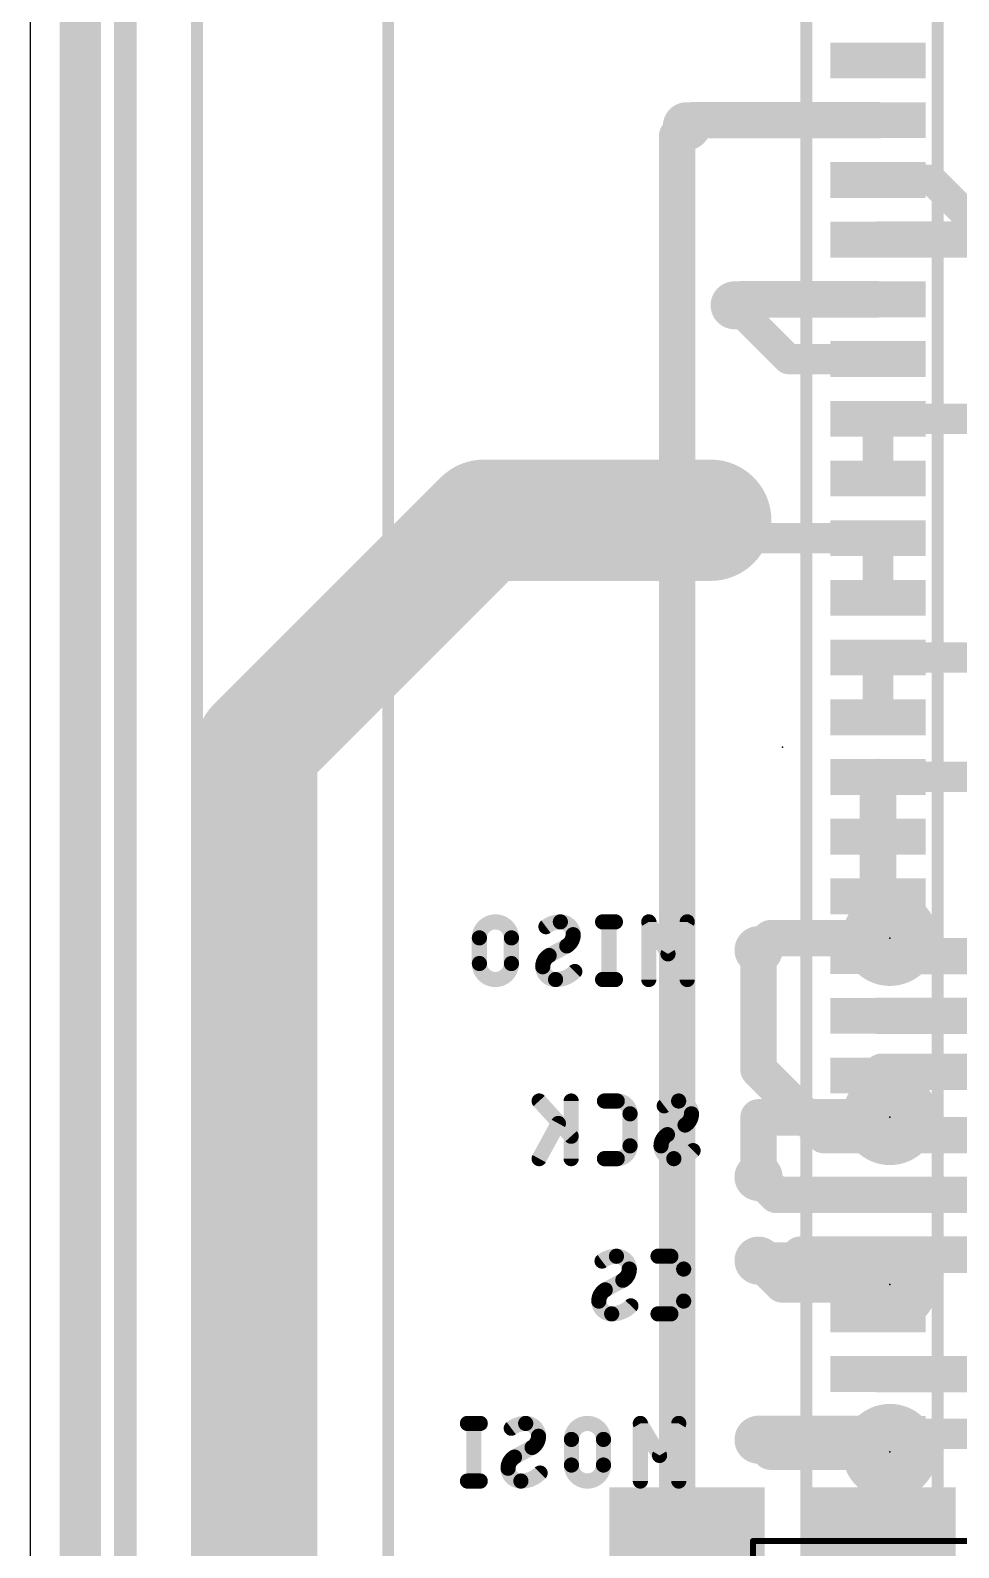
# Model space of a CAD drawing. Extents: x 23.6 to 57.9, y 14.1 to 54.9.
# Drawn here: x 23.61 to 31.38, y 31.4 to 44.1 of the extents above; entities that cross this region are included whole.
import ezdxf

# ---------------------------------------------------------------- set-up
doc = ezdxf.new("R2010")
doc.units = 0
for name, color, linetype in [('1', 12, 'CONTINUOUS'), ('15', 30, 'CONTINUOUS'), ('16', 132, 'CONTINUOUS'), ('18', 110, 'CONTINUOUS'), ('2', 41, 'CONTINUOUS'), ('20', 31, 'CONTINUOUS'), ('21', 253, 'CONTINUOUS'), ('23', 53, 'CONTINUOUS'), ('26', 253, 'CONTINUOUS'), ('39', 12, 'CONTINUOUS'), ('41', 12, 'CONTINUOUS'), ('51', 253, 'CONTINUOUS'), ('52', 253, 'CONTINUOUS')]:
    doc.layers.add(name, color=color, linetype=linetype)

# ---------------------------------------------------------------- blocks, each defined once
blk = doc.blocks.new('PIE')
at = {"const_width": 0.5}
blk.add_lwpolyline([(0, -0.25, 1), (0, 0.25, 1), (0, -0.25)], format="xyb", dxfattribs=at)
blk = doc.blocks.new('RECT')
blk.add_solid([(-0.5, -0.5), (0.5, -0.5), (-0.5, 0.5), (0.5, 0.5)])
blk = doc.blocks.new('ROUNDV')
at = {"const_width": 0.5}
blk.add_lwpolyline([(0, -0.25, 1), (0, 0.25, 1), (0, -0.25)], format="xyb", dxfattribs=at)

msp = doc.modelspace()

# ---------------------------------------------------------------- linework, layer by layer
at = {"layer": '1'}
for points, const_width in [([(29.1, 43.3), (29.15, 43.35)], 0.3048), ([(29.15, 43.35), (30.7, 43.35)], 0.3048), ([(30.7, 42.85), (31.15, 42.85)], 0.254), ([(31.15, 42.85), (31.7, 42.3)], 0.254), ([(30.7, 42.35), (31.65, 42.35)], 0.3048), ([(29.55, 41.85), (29.5, 41.8)], 0.3048), ([(30.7, 41.85), (29.55, 41.85)], 0.3048), ([(29.95, 41.35), (29.5, 41.8)], 0.254), ([(30.7, 41.35), (29.95, 41.35)], 0.254), ([(30.7, 40.85), (30.7, 40.35)], 0.254), ([(30.7, 40.85), (31.9, 40.85)], 0.254), ([(27.4, 40), (25.5, 38.1)], 1.016), ([(29.3, 40), (27.4, 40)], 1.016), ([(29.45, 39.85), (29.3, 40)], 0.254), ([(30.7, 39.85), (29.45, 39.85)], 0.254), ([(30.7, 39.85), (30.7, 39.35)], 0.254), ([(30.7, 38.85), (30.7, 38.35)], 0.254), ([(32.05, 38.85), (30.7, 38.85)], 0.254), ([(25.5, 38.1), (25.5, 29.1)], 1.016), ([(30.7, 37.85), (30.7, 37.35)], 0.3048), ([(30.7, 37.85), (31.6, 37.85)], 0.254), ([(30.7, 37.35), (30.7, 36.85)], 0.3048), ([(29.7, 35.4), (29.7, 36.4)], 0.3048), ([(30.7, 36.35), (31.95, 36.35)], 0.3048), ([(30.7, 35.85), (32.75, 35.85)], 0.3048), ([(30.25, 34.85), (29.7, 35.4)], 0.3048), ([(30.7, 35.35), (30.7318, 35.3818)], 0.3048), ([(32.2289, 35.3818), (30.7318, 35.3818)], 0.3048), ([(30.7, 34.85), (30.25, 34.85)], 0.3048), ([(32.15, 34.85), (30.7, 34.85)], 0.3048), ([(29.7, 34.5), (29.85, 34.35)], 0.3048), ([(29.85, 34.35), (30.7, 34.35)], 0.3048), ([(30.7, 34.35), (31.75, 34.35)], 0.3048), ([(30, 33.8), (29.7, 33.8)], 0.3048), ([(30.05, 33.85), (30, 33.8)], 0.3048), ([(30.7, 33.85), (30.05, 33.85)], 0.3048), ([(30.7, 33.85), (31.7, 33.85)], 0.3048), ([(30.7, 32.85), (37.3649, 32.85)], 0.3048), ([(29.7, 32.3), (29.75, 32.35)], 0.3048), ([(29.75, 32.35), (30.7, 32.35)], 0.3048), ([(30.7, 32.35), (33.75, 32.35)], 0.254)]:
    msp.add_lwpolyline(points, dxfattribs=dict(at, const_width=const_width))
for points, const_width in [([(29.15, 43.4262, 1), (29.15, 43.2738)], 0.1524), ([(29.2039, 43.2961, 1), (29.0961, 43.4039)], 0.1524), ([(30.7, 43.2738, 1), (30.7, 43.4262)], 0.1524), ([(29.0461, 43.3539, 1), (29.1539, 43.2461)], 0.1524), ([(30.7, 42.9135, 1), (30.7, 42.7865)], 0.127), ([(31.1949, 42.8949, 1), (31.1051, 42.8051)], 0.127), ([(31.15, 42.7865, 1), (31.15, 42.9135)], 0.127), ([(30.7, 42.4262, 1), (30.7, 42.2738)], 0.1524), ([(29.55, 41.9262, 1), (29.55, 41.7738)], 0.1524), ([(29.6039, 41.7961, 1), (29.4961, 41.9039)], 0.1524), ([(30.7, 41.7738, 1), (30.7, 41.9262)], 0.1524), ([(29.4461, 41.8539, 1), (29.5539, 41.7461)], 0.1524), ([(29.5449, 41.8449, 1), (29.4551, 41.7551)], 0.127), ([(29.95, 41.4135, 1), (29.95, 41.2865)], 0.127), ([(29.9051, 41.3051, 1), (29.9949, 41.3949)], 0.127), ([(30.7, 41.2865, 1), (30.7, 41.4135)], 0.127), ([(30.7635, 40.85, 1), (30.6365, 40.85)], 0.127), ([(30.7, 40.9135, 1), (30.7, 40.7865)], 0.127), ([(27.4, 40.254, 1), (27.4, 39.746)], 0.508), ([(27.5796, 39.8204, 1), (27.2204, 40.1796)], 0.508), ([(29.3, 39.746, 1), (29.3, 40.254)], 0.508), ([(30.6365, 40.35, 1), (30.7635, 40.35)], 0.127), ([(29.3449, 40.0449, 1), (29.2551, 39.9551)], 0.127), ([(29.45, 39.9135, 1), (29.45, 39.7865)], 0.127), ([(29.4051, 39.8051, 1), (29.4949, 39.8949)], 0.127), ([(30.7635, 39.85, 1), (30.6365, 39.85)], 0.127), ([(30.7, 39.7865, 1), (30.7, 39.9135)], 0.127), ([(30.6365, 39.35, 1), (30.7635, 39.35)], 0.127), ([(30.7635, 38.85, 1), (30.6365, 38.85)], 0.127), ([(30.7, 38.9135, 1), (30.7, 38.7865)], 0.127), ([(25.754, 38.1, 1), (25.246, 38.1)], 0.508), ([(25.3204, 38.2796, 1), (25.6796, 37.9204)], 0.508), ([(30.6365, 38.35, 1), (30.7635, 38.35)], 0.127), ([(30.7762, 37.85, 1), (30.6238, 37.85)], 0.1524), ([(30.7, 37.9135, 1), (30.7, 37.7865)], 0.127), ([(30.7762, 37.35, 1), (30.6238, 37.35)], 0.1524), ([(30.6238, 37.35, 1), (30.7762, 37.35)], 0.1524), ([(30.6238, 36.85, 1), (30.7762, 36.85)], 0.1524), ([(29.7762, 36.4, 1), (29.6238, 36.4)], 0.1524), ([(30.7, 36.4262, 1), (30.7, 36.2738)], 0.1524), ([(30.7, 35.9262, 1), (30.7, 35.7738)], 0.1524), ([(29.7539, 35.4539, 1), (29.6461, 35.3461)], 0.1524), ([(29.6238, 35.4, 1), (29.7762, 35.4)], 0.1524), ([(30.6461, 35.4039, 1), (30.7539, 35.2961)], 0.1524), ([(30.7318, 35.458, 1), (30.7318, 35.3056)], 0.1524), ([(30.7857, 35.3279, 1), (30.6779, 35.4357)], 0.1524), ([(30.25, 34.9262, 1), (30.25, 34.7738)], 0.1524), ([(30.1961, 34.7961, 1), (30.3039, 34.9039)], 0.1524), ([(30.7, 34.9262, 1), (30.7, 34.7738)], 0.1524), ([(30.7, 34.7738, 1), (30.7, 34.9262)], 0.1524), ([(29.7539, 34.5539, 1), (29.6461, 34.4461)], 0.1524), ([(29.85, 34.4262, 1), (29.85, 34.2738)], 0.1524), ([(29.7961, 34.2961, 1), (29.9039, 34.4039)], 0.1524), ([(30.7, 34.4262, 1), (30.7, 34.2738)], 0.1524), ([(30.7, 34.2738, 1), (30.7, 34.4262)], 0.1524), ([(29.7, 33.8762, 1), (29.7, 33.7238)], 0.1524), ([(29.9461, 33.8539, 1), (30.0539, 33.7461)], 0.1524), ([(30.05, 33.9262, 1), (30.05, 33.7738)], 0.1524), ([(30.1039, 33.7961, 1), (29.9961, 33.9039)], 0.1524), ([(30, 33.7238, 1), (30, 33.8762)], 0.1524), ([(30.7, 33.9262, 1), (30.7, 33.7738)], 0.1524), ([(30.7, 33.7738, 1), (30.7, 33.9262)], 0.1524), ([(30.7, 32.9262, 1), (30.7, 32.7738)], 0.1524), ([(29.6461, 32.3539, 1), (29.7539, 32.2461)], 0.1524), ([(29.75, 32.4262, 1), (29.75, 32.2738)], 0.1524), ([(29.8039, 32.2961, 1), (29.6961, 32.4039)], 0.1524), ([(30.7, 32.4135, 1), (30.7, 32.2865)], 0.127), ([(30.7, 32.2738, 1), (30.7, 32.4262)], 0.1524)]:
    msp.add_lwpolyline(points, format="xyb", dxfattribs=dict(at, const_width=const_width))
at = {"layer": '15', "const_width": 0.19}
msp.add_lwpolyline([(24.1, 50), (24.1, 19.4)], dxfattribs=at)
at = {"layer": '16'}
for points, const_width in [([(24.4, 24.5), (24.4, 48.7)], 0.19), ([(29.0194, 43.2194), (29.1, 43.3)], 0.3048), ([(29.0194, 43.2194), (29.0194, 30.4806)], 0.3048), ([(29.7, 36.4), (29.8, 36.5)], 0.3048), ([(29.8, 36.5), (30.8, 36.5)], 0.3048), ([(30.8, 35), (29.7, 35)], 0.3048), ([(29.7, 35), (29.7, 34.5)], 0.3048), ([(29.7, 33.8), (29.9, 33.6)], 0.3048), ([(29.9, 33.6), (30.8, 33.6)], 0.3048), ([(29.8, 32.2), (29.7, 32.3)], 0.3048), ([(30.8, 32.2), (29.8, 32.2)], 0.3048)]:
    msp.add_lwpolyline(points, dxfattribs=dict(at, const_width=const_width))
at = {"layer": '16', "const_width": 0.1524}
for points in [[(29.0956, 43.2194, 1), (28.9432, 43.2194)], [(28.9655, 43.2733, 1), (29.0733, 43.1655)], [(29.1539, 43.2461, 1), (29.0461, 43.3539)], [(29.8, 36.5762, 1), (29.8, 36.4238)], [(29.8539, 36.4461, 1), (29.7461, 36.5539)], [(30.8, 36.4238, 1), (30.8, 36.5762)], [(29.6461, 36.4539, 1), (29.7539, 36.3461)], [(29.7, 35.0762, 1), (29.7, 34.9238)], [(29.7762, 35, 1), (29.6238, 35)], [(30.8, 34.9238, 1), (30.8, 35.0762)], [(29.6238, 34.5, 1), (29.7762, 34.5)], [(29.7539, 33.8539, 1), (29.6461, 33.7461)], [(29.9, 33.6762, 1), (29.9, 33.5238)], [(29.8461, 33.5461, 1), (29.9539, 33.6539)], [(30.8, 33.5238, 1), (30.8, 33.6762)], [(29.7539, 32.3539, 1), (29.6461, 32.2461)], [(29.8, 32.2762, 1), (29.8, 32.1238)], [(29.7461, 32.1461, 1), (29.8539, 32.2539)], [(30.8, 32.1238, 1), (30.8, 32.2762)]]:
    msp.add_lwpolyline(points, format="xyb", dxfattribs=at)
at = {"layer": '2', "const_width": 0.19}
msp.add_lwpolyline([(24.1, 19.5), (24.1, 48.3)], dxfattribs=at)
at = {"layer": '20'}
msp.add_line((23.605, 16.484), (23.605, 52.21), dxfattribs=at)
at = {"layer": '21', "const_width": 0.15}
msp.add_lwpolyline([(24, 47.4), (24, 28.8)], dxfattribs=at)
at = {"layer": '23'}
for p in [(29.9, 38.1), (30.8, 36.5), (30.8, 35), (30.8, 33.6), (30.8, 32.2)]:
    msp.add_point(p, dxfattribs=at)
at = {"layer": '26'}
for points, const_width in [([(27.6316, 36.5024, 1), (27.3635, 36.5024)], 0.127), ([(28.0413, 36.6365, 0.1623), (27.9207, 36.5963)], 0.127), ([(27.9016, 36.6217, 1), (27.9397, 36.5709)], 0.0635), ([(28.0413, 36.6683, 1), (28.0413, 36.6048)], 0.0635), ([(28.1486, 36.5293, 0.4142), (28.0413, 36.6365)], 0.127), ([(28.0413, 36.6048, 1), (28.0413, 36.6683)], 0.0635), ([(28.3949, 36.6683, 1), (28.3949, 36.6048)], 0.0635), ([(28.4803, 36.6365, 1), (28.4168, 36.6365)], 0.0635), ([(28.5021, 36.6048, 1), (28.5021, 36.6683)], 0.0635), ([(28.8087, 36.6528, 1), (28.7542, 36.6202)], 0.0635), ([(28.8132, 36.6365, 1), (28.7497, 36.6365)], 0.0635), ([(29.1349, 36.6365, 1), (29.0714, 36.6365)], 0.0635), ([(29.1304, 36.6202, 1), (29.0759, 36.6528)], 0.0635), ([(27.3317, 36.5024, 1), (27.3952, 36.5024)], 0.0635), ([(27.3953, 36.5024, 1), (27.3318, 36.5024)], 0.0635), ([(27.6634, 36.5024, 1), (27.5999, 36.5024)], 0.0635), ([(27.5999, 36.5024, 1), (27.6634, 36.5024)], 0.0635), ([(28.0949, 36.4354, 0.2656), (28.1486, 36.5293)], 0.127), ([(28.0788, 36.4628, 1), (28.1111, 36.4081)], 0.0635), ([(28.1101, 36.4075, 1), (28.0797, 36.4633)], 0.0635), ([(28.1803, 36.5293, 1), (28.1168, 36.5293)], 0.0635), ([(28.1168, 36.5293, 1), (28.1803, 36.5293)], 0.0635), ([(27.3635, 36.288, 1), (27.6316, 36.288)], 0.127), ([(27.3953, 36.288, 1), (27.3318, 36.288)], 0.0635), ([(27.6634, 36.288, 1), (27.5999, 36.288)], 0.0635), ([(27.9475, 36.355, 0.2656), (27.8938, 36.2611)], 0.127), ([(27.9323, 36.3829, 1), (27.9627, 36.3271)], 0.0635), ([(27.9636, 36.3276, 1), (27.9313, 36.3823)], 0.0635), ([(28.9151, 36.3847, 1), (28.9695, 36.3521)], 0.0635), ([(28.9151, 36.3521, 1), (28.9695, 36.3847)], 0.0635), ([(27.3318, 36.288, 1), (27.3953, 36.288)], 0.0635), ([(27.5999, 36.288, 1), (27.6634, 36.288)], 0.0635), ([(27.8938, 36.2611, 0.4142), (28.0011, 36.1539)], 0.127), ([(27.9256, 36.2611, 1), (27.8621, 36.2611)], 0.0635), ([(27.8621, 36.2611, 1), (27.9256, 36.2611)], 0.0635), ([(28.0011, 36.1539, 0.2), (28.162, 36.2209)], 0.127), ([(28.0011, 36.1856, 1), (28.0011, 36.1222)], 0.0635), ([(28.0011, 36.1221, 1), (28.0011, 36.1857)], 0.0635), ([(28.1845, 36.1986, 1), (28.1394, 36.2433)], 0.0635), ([(28.3949, 36.1857, 1), (28.3949, 36.1221)], 0.0635), ([(28.5021, 36.1221, 1), (28.5021, 36.1857)], 0.0635), ([(28.4168, 36.1539, 1), (28.4803, 36.1539)], 0.0635), ([(28.7497, 36.1539, 1), (28.8132, 36.1539)], 0.0635), ([(29.0714, 36.1539, 1), (29.1349, 36.1539)], 0.0635), ([(27.887, 35.1579, 1), (27.84, 35.1151)], 0.0635), ([(28.1634, 35.1365, 1), (28.0999, 35.1365)], 0.0635), ([(28.4101, 35.1683, 1), (28.4101, 35.1048)], 0.0635), ([(28.6246, 35.0293, 0.4142), (28.5174, 35.1365)], 0.127), ([(28.5174, 35.1682, 1), (28.5174, 35.1047)], 0.0635), ([(28.5174, 35.1048, 1), (28.5174, 35.1683)], 0.0635), ([(29.0314, 35.1365, 0.1623), (28.9108, 35.0963)], 0.127), ([(29.0314, 35.1683, 1), (29.0314, 35.1048)], 0.0635), ([(29.1387, 35.0293, 0.4142), (29.0314, 35.1365)], 0.127), ([(29.0314, 35.1048, 1), (29.0314, 35.1683)], 0.0635), ([(28.6564, 35.0293, 1), (28.5929, 35.0293)], 0.0635), ([(28.8917, 35.1217, 1), (28.9298, 35.0709)], 0.0635), ([(29.0851, 34.9354, 0.2656), (29.1387, 35.0293)], 0.127), ([(29.1704, 35.0293, 1), (29.1069, 35.0293)], 0.0635), ([(28.0522, 34.9336, 1), (27.9965, 34.964)], 0.0635), ([(28.5929, 35.0293, 1), (28.6564, 35.0293)], 0.0635), ([(29.0689, 34.9628, 1), (29.1012, 34.9081)], 0.0635), ([(29.1003, 34.9075, 1), (29.0699, 34.9633)], 0.0635), ([(29.1069, 35.0293, 1), (29.1704, 35.0293)], 0.0635), ([(28.1081, 34.8202, 1), (28.1551, 34.8629)], 0.0635), ([(28.5174, 34.6539, 0.4142), (28.6246, 34.7611)], 0.127), ([(28.6564, 34.7611, 1), (28.5929, 34.7611)], 0.0635), ([(28.9157, 34.7611, 1), (28.8522, 34.7611)], 0.0635), ([(28.9376, 34.855, 0.2656), (28.884, 34.7611)], 0.127), ([(28.884, 34.7611, 0.4142), (28.9912, 34.6539)], 0.127), ([(28.9224, 34.8829, 1), (28.9528, 34.8271)], 0.0635), ([(28.9537, 34.8276, 1), (28.9215, 34.8823)], 0.0635), ([(27.8356, 34.6691, 1), (27.8914, 34.6387)], 0.0635), ([(28.4101, 34.6857, 1), (28.4101, 34.6221)], 0.0635), ([(28.5174, 34.6857, 1), (28.5174, 34.6221)], 0.0635), ([(28.5174, 34.6221, 1), (28.5174, 34.6857)], 0.0635), ([(28.5929, 34.7611, 1), (28.6564, 34.7611)], 0.0635), ([(28.8522, 34.7611, 1), (28.9157, 34.7611)], 0.0635), ([(28.9912, 34.6539, 0.2), (29.1521, 34.7209)], 0.127), ([(28.9912, 34.6856, 1), (28.9912, 34.6222)], 0.0635), ([(28.9912, 34.6221, 1), (28.9912, 34.6857)], 0.0635), ([(29.1746, 34.6986, 1), (29.1295, 34.7433)], 0.0635), ([(28.0999, 34.6539, 1), (28.1634, 34.6539)], 0.0635), ([(28.511, 33.8365, 0.1623), (28.3903, 33.7963)], 0.127), ([(28.3713, 33.8217, 1), (28.4094, 33.7709)], 0.0635), ([(28.511, 33.8683, 1), (28.511, 33.8047)], 0.0635), ([(28.6182, 33.7293, 0.4142), (28.511, 33.8365)], 0.127), ([(28.511, 33.8047, 1), (28.511, 33.8683)], 0.0635), ([(28.8589, 33.8683, 1), (28.8589, 33.8047)], 0.0635), ([(29.0734, 33.7293, 0.4142), (28.9661, 33.8365)], 0.127), ([(28.9661, 33.8682, 1), (28.9661, 33.8047)], 0.0635), ([(28.9661, 33.8047, 1), (28.9661, 33.8683)], 0.0635), ([(28.5646, 33.6354, 0.2656), (28.6182, 33.7293)], 0.127), ([(28.5485, 33.6628, 1), (28.5807, 33.6081)], 0.0635), ([(28.5798, 33.6075, 1), (28.5494, 33.6633)], 0.0635), ([(28.65, 33.7293, 1), (28.5865, 33.7293)], 0.0635), ([(28.5865, 33.7293, 1), (28.65, 33.7293)], 0.0635), ([(29.1051, 33.7293, 1), (29.0416, 33.7293)], 0.0635), ([(29.0416, 33.7293, 1), (29.1051, 33.7293)], 0.0635), ([(28.4171, 33.555, 0.2656), (28.3635, 33.4611)], 0.127), ([(28.4019, 33.5829, 1), (28.4323, 33.5271)], 0.0635), ([(28.4332, 33.5276, 1), (28.401, 33.5823)], 0.0635), ([(28.3635, 33.4611, 0.4142), (28.4707, 33.3539)], 0.127), ([(28.3953, 33.4611, 1), (28.3318, 33.4611)], 0.0635), ([(28.3318, 33.4611, 1), (28.3952, 33.4611)], 0.0635), ([(28.4707, 33.3539, 0.2), (28.6316, 33.4209)], 0.127), ([(28.6542, 33.3986, 1), (28.6091, 33.4433)], 0.0635), ([(28.9661, 33.3539, 0.4142), (29.0734, 33.4611)], 0.127), ([(29.1051, 33.4611, 1), (29.0416, 33.4611)], 0.0635), ([(29.0416, 33.4611, 1), (29.1051, 33.4611)], 0.0635), ([(28.4707, 33.3856, 1), (28.4707, 33.3222)], 0.0635), ([(28.4707, 33.3222, 1), (28.4707, 33.3857)], 0.0635), ([(28.8589, 33.3857, 1), (28.8589, 33.3222)], 0.0635), ([(28.9661, 33.3857, 1), (28.9661, 33.3222)], 0.0635), ([(28.9661, 33.3222, 1), (28.9661, 33.3857)], 0.0635), ([(27.2635, 32.4683, 1), (27.2635, 32.4047)], 0.0635), ([(27.3489, 32.4365, 1), (27.2854, 32.4365)], 0.0635), ([(27.3707, 32.4047, 1), (27.3707, 32.4683)], 0.0635), ([(27.6114, 32.4217, 1), (27.6495, 32.3709)], 0.0635), ([(27.7511, 32.4365, 0.1623), (27.6305, 32.3963)], 0.127), ([(27.7511, 32.4683, 1), (27.7511, 32.4047)], 0.0635), ([(27.8584, 32.3293, 0.4142), (27.7511, 32.4365)], 0.127), ([(27.7511, 32.4047, 1), (27.7511, 32.4683)], 0.0635), ([(28.4021, 32.3024, 1), (28.134, 32.3024)], 0.127), ([(28.738, 32.4528, 1), (28.6835, 32.4202)], 0.0635), ([(28.7425, 32.4365, 1), (28.679, 32.4365)], 0.0635), ([(29.0642, 32.4365, 1), (29.0007, 32.4365)], 0.0635), ([(29.0597, 32.4202, 1), (29.0052, 32.4528)], 0.0635), ([(27.8048, 32.2354, 0.2656), (27.8584, 32.3293)], 0.127), ([(27.7887, 32.2628, 1), (27.8209, 32.2081)], 0.0635), ([(27.82, 32.2075, 1), (27.7896, 32.2633)], 0.0635), ([(27.8901, 32.3293, 1), (27.8266, 32.3293)], 0.0635), ([(27.8266, 32.3293, 1), (27.8901, 32.3293)], 0.0635), ([(28.1658, 32.3024, 1), (28.1023, 32.3024)], 0.0635), ([(28.1023, 32.3024, 1), (28.1658, 32.3024)], 0.0635), ([(28.4339, 32.3024, 1), (28.3704, 32.3024)], 0.0635), ([(28.3704, 32.3024, 1), (28.4339, 32.3024)], 0.0635), ([(27.6573, 32.155, 0.2656), (27.6037, 32.0611)], 0.127), ([(27.6421, 32.1829, 1), (27.6725, 32.1271)], 0.0635), ([(27.6734, 32.1276, 1), (27.6412, 32.1823)], 0.0635), ([(28.134, 32.088, 1), (28.4021, 32.088)], 0.127), ([(28.1658, 32.088, 1), (28.1023, 32.088)], 0.0635), ([(28.4339, 32.088, 1), (28.3704, 32.088)], 0.0635), ([(28.8444, 32.1847, 1), (28.8988, 32.1521)], 0.0635), ([(28.8444, 32.1521, 1), (28.8988, 32.1847)], 0.0635), ([(27.6037, 32.0611, 0.4142), (27.7109, 31.9539)], 0.127), ([(27.6354, 32.0611, 1), (27.5719, 32.0611)], 0.0635), ([(27.5719, 32.0611, 1), (27.6354, 32.0611)], 0.0635), ([(27.7109, 31.9539, 0.2), (27.8718, 32.0209)], 0.127), ([(27.8943, 31.9986, 1), (27.8493, 32.0433)], 0.0635), ([(28.1023, 32.088, 1), (28.1658, 32.088)], 0.0635), ([(28.3704, 32.088, 1), (28.4339, 32.088)], 0.0635), ([(27.2635, 31.9856, 1), (27.2635, 31.9222)], 0.0635), ([(27.2854, 31.9539, 1), (27.3489, 31.9539)], 0.0635), ([(27.3707, 31.9222, 1), (27.3707, 31.9856)], 0.0635), ([(27.7109, 31.9856, 1), (27.7109, 31.9222)], 0.0635), ([(27.7109, 31.9222, 1), (27.7109, 31.9856)], 0.0635), ([(28.679, 31.9539, 1), (28.7425, 31.9539)], 0.0635), ([(29.0007, 31.9539, 1), (29.0642, 31.9539)], 0.0635)]:
    msp.add_lwpolyline(points, format="xyb", dxfattribs=dict(at, const_width=const_width))
at = {"layer": '26', "const_width": 0.127}
for points in [[(28.5021, 36.6365), (28.3949, 36.6365)], [(28.4485, 36.6365), (28.4485, 36.1539)], [(28.9423, 36.3684), (28.7814, 36.6365)], [(28.7814, 36.6365), (28.7814, 36.1539)], [(29.1032, 36.6365), (28.9423, 36.3684)], [(29.1032, 36.1539), (29.1032, 36.6365)], [(27.3635, 36.5024), (27.3635, 36.288)], [(27.6316, 36.288), (27.6316, 36.5024)], [(27.9475, 36.355), (28.0949, 36.4354)], [(28.5021, 36.1539), (28.3949, 36.1539)], [(27.8635, 35.1365), (28.1316, 34.8416)], [(28.1316, 34.6539), (28.1316, 35.1365)], [(28.5174, 35.1365), (28.4101, 35.1365)], [(28.6246, 34.7611), (28.6246, 35.0293)], [(27.8635, 34.6539), (28.0244, 34.9488)], [(28.9376, 34.855), (29.0851, 34.9354)], [(28.4101, 34.6539), (28.5174, 34.6539)], [(28.9661, 33.8365), (28.8589, 33.8365)], [(28.4171, 33.555), (28.5646, 33.6354)], [(29.0734, 33.4611), (29.0734, 33.7293)], [(28.8589, 33.3539), (28.9661, 33.3539)], [(27.3707, 32.4365), (27.2635, 32.4365)], [(27.3171, 32.4365), (27.3171, 31.9539)], [(28.8716, 32.1684), (28.7107, 32.4365)], [(28.7107, 32.4365), (28.7107, 31.9539)], [(29.0325, 32.4365), (28.8716, 32.1684)], [(29.0325, 31.9539), (29.0325, 32.4365)], [(27.6573, 32.155), (27.8048, 32.2354)], [(28.134, 32.3024), (28.134, 32.088)], [(28.4021, 32.088), (28.4021, 32.3024)], [(27.3707, 31.9539), (27.2635, 31.9539)]]:
    msp.add_lwpolyline(points, dxfattribs=at)
at = {"layer": '39', "const_width": 0.1}
for points in [[(23.9, 28.6), (23.9, 47.6)], [(31.2, 47.6), (31.2, 28.6)]]:
    msp.add_lwpolyline(points, dxfattribs=at)
at = {"layer": '51', "const_width": 0.1}
for points in [[(24, 47.4), (24, 28.8)], [(30.1, 46.401), (30.1, 29.8)], [(25, 45.781), (25, 30.421)], [(26.6, 45.781), (26.6, 30.421)]]:
    msp.add_lwpolyline(points, dxfattribs=at)
at = {"layer": '52', "const_width": 0.05}
for points in [[(32.653, 31.451), (29.653, 31.451)], [(29.653, 31.451), (29.653, 29.951)]]:
    msp.add_lwpolyline(points, dxfattribs=at)
at = {"layer": '52', "const_width": 0.025}
for points in [[(29.653, 31.4635, 1), (29.653, 31.4385)], [(29.6655, 31.451, 1), (29.6405, 31.451)]]:
    msp.add_lwpolyline(points, format="xyb", dxfattribs=at)

# ---------------------------------------------------------------- block references
at = {"layer": '1', "xscale": 0.3, "yscale": 0.8}
for p, rotation in [((30.7, 43.85), 90), ((30.7, 43.35), 90), ((30.7, 42.85), 90), ((30.7, 42.35), 90), ((30.7, 41.85), 90), ((30.7, 41.35), 90), ((30.7, 40.85), 90), ((30.7, 40.35), 90), ((30.7, 39.85), 90), ((30.7, 39.35), 90), ((30.7, 38.85), 90), ((30.7, 38.35), 90), ((30.7, 37.85), 90), ((30.7, 37.35), 90), ((30.7, 36.85), 90), ((30.7, 36.35), 90), ((30.7, 35.85), 90), ((30.7, 35.35), 90), ((30.7, 34.85), 90), ((30.7, 34.35), 90), ((30.7, 33.85), 90), ((30.7, 33.35), 270), ((30.7, 32.85), 270), ((30.7, 32.35), 270)]:
    msp.add_blockref('RECT', p, dxfattribs=dict(at, rotation=rotation))
at = {"layer": '16', "xscale": 0.8, "yscale": 0.8}
for p in [(30.8, 36.5), (30.8, 35), (30.8, 33.6), (30.8, 32.2)]:
    msp.add_blockref('PIE', p, dxfattribs=at)
at = {"layer": '18', "xscale": 0.4024, "yscale": 0.4024}
for p in [(29.1, 43.3), (29.1, 43.3), (29.5, 41.8), (29.5, 41.8), (29.7, 36.4), (29.7, 36.4), (29.7, 34.5), (29.7, 34.5), (29.7, 33.8), (29.7, 33.8), (29.7, 32.3), (29.7, 32.3)]:
    msp.add_blockref('ROUNDV', p, dxfattribs=at)
at = {"layer": '41', "xscale": 0.8, "yscale": 1.3, "rotation": 270}
for p in [(29.1, 31.5), (30.7, 31.5)]:
    msp.add_blockref('RECT', p, dxfattribs=at)

doc.saveas('drawing.dxf')
